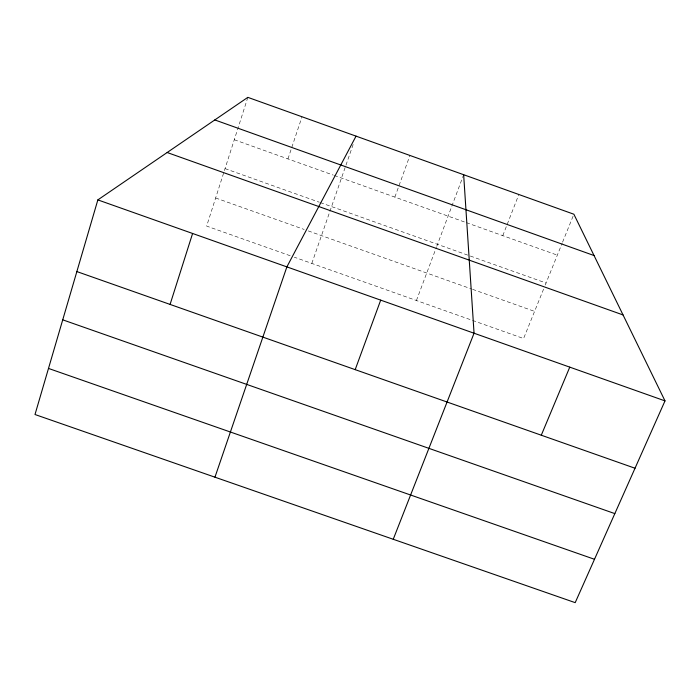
<?xml version="1.0" encoding="UTF-8"?>
<svg xmlns="http://www.w3.org/2000/svg" width="700" height="700" viewBox="0 0 700 700"><rect width="100%" height="100%" fill="white"/><g stroke="black" fill="none" stroke-linecap="round" stroke-linejoin="round"><path stroke-width="0.53" stroke-dasharray="3.5 2.62" d="M247.844 97.353L206.64 226.1L290.194 255.736M287.954 158.918L302.024 116.778M311.815 263.41L353.211 144.314M394.87 197.111L409.929 155.452M416.421 300.51L436.389 247.31M436.765 246.321L463.654 174.711M502.793 235.664L518.849 194.495M543.594 289.1L523.591 338.529L294.315 257.197M545.23 285.049L562.17 243.162M562.572 242.165L573.878 214.226M215.635 197.977L304.203 229.469M308.262 230.912L471.564 288.969M472.579 289.336L534.581 311.377M234.273 139.737L333.252 175.096M334.285 175.464L465.316 222.276M466.331 222.635L557.331 255.141M225.032 168.621L319.287 202.213M320.311 202.58L469.298 255.675M470.321 256.034L546.044 283.027"/><path stroke-width="1.05" d="M97.851 199.894L35 414.514L575.199 602.648L665 400.89L573.878 214.226L247.844 97.353L97.851 199.894L665 400.89M170.082 304.421L192.596 233.468M214.952 477.19L286.877 266.884L356.046 136.141M355.189 369.644L380.695 300.134M393.243 539.28L474.049 333.217L463.654 174.711M541.284 435.207L569.765 367.141M48.501 368.428L594.501 559.291M76.86 271.574L635.023 468.239M62.729 319.83L614.836 513.608M167.151 152.513L623.044 314.939M214.804 119.936L594.046 255.544"/></g></svg>
